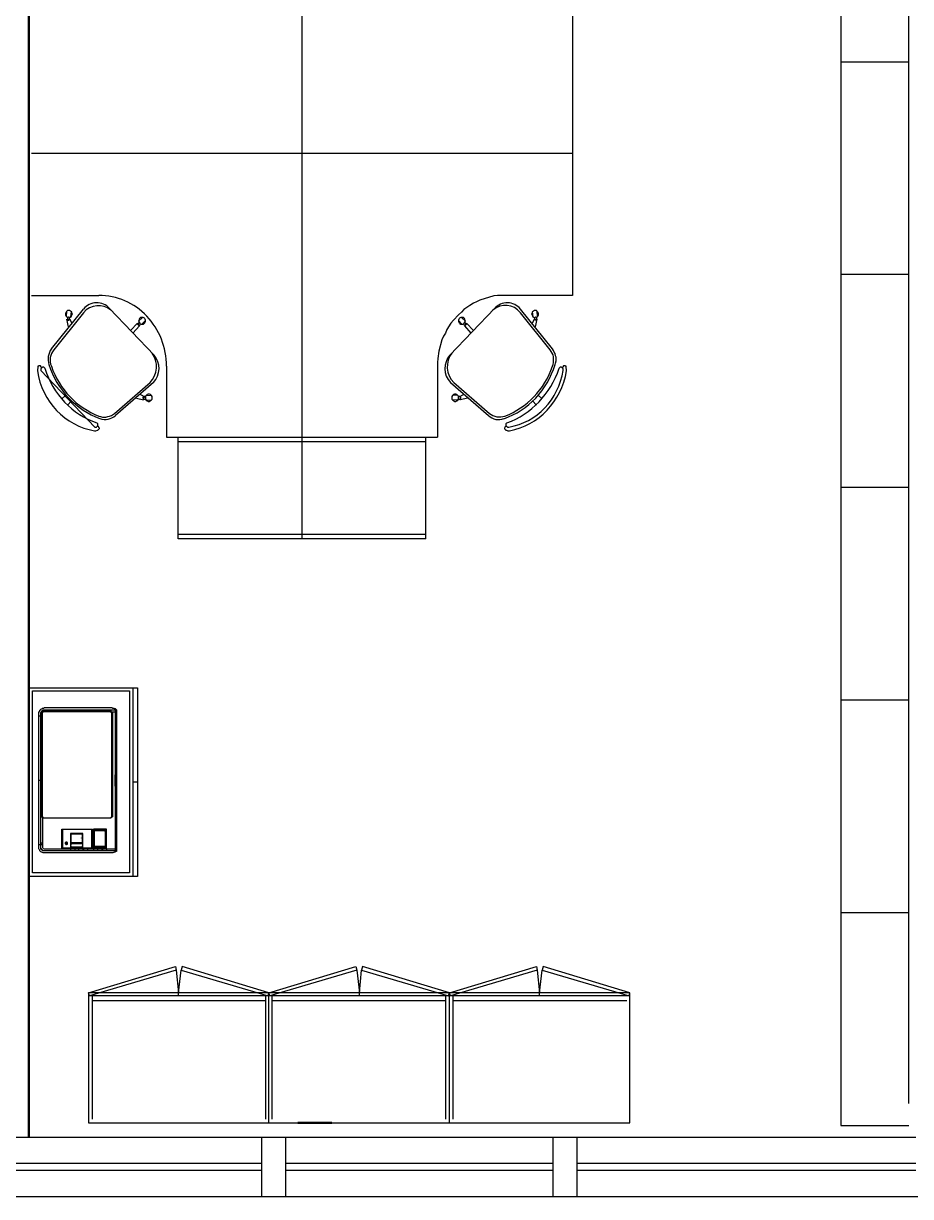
# Model space of a CAD drawing. Header units: millimetres. Extents: x -8 to 5830, y -596 to 3598.
# Drawn here: x 1690.52 to 1694.26, y 2378.348 to 2383.291 of the extents above; entities that cross this region are included whole.
import ezdxf

# ---------------------------------------------------------------- set-up
doc = ezdxf.new("R2010")
doc.units = ezdxf.units.MM
doc.layers.get('0').update_dxf_attribs({"color": 9})

msp = doc.modelspace()

# ---------------------------------------------------------------- linework, layer by layer
at = {"lineweight": 25}
for p, q in [((1694.253, 2378.739), (1694.253, 2393.0867)), ((1693.966, 2385.817), (1693.966, 2378.6474)), ((1691.6929, 2384.3659), (1691.6929, 2381.1193)), ((1692.8347, 2383.3404), (1692.8347, 2382.1448)), ((1694.253, 2383.1273), (1693.966, 2383.1273)), ((1690.5532, 2382.7437), (1692.8347, 2382.7437)), ((1694.253, 2382.2322), (1693.966, 2382.2322)), ((1690.5532, 2382.1448), (1690.8381, 2382.1448)), ((1692.4168, 2382.1116), (1692.4021, 2382.1028)), ((1692.4295, 2382.1182), (1692.4168, 2382.1116)), ((1692.4443, 2382.1249), (1692.4295, 2382.1182)), ((1692.5034, 2382.1425), (1692.4443, 2382.1249)), ((1692.5181, 2382.1448), (1692.5034, 2382.1425)), ((1692.8347, 2382.1448), (1692.5181, 2382.1448)), ((1690.6376, 2381.9193), (1690.7727, 2382.0873)), ((1690.7727, 2382.0718), (1690.6482, 2381.9149)), ((1690.6988, 2382.0718), (1690.6967, 2382.0696)), ((1690.6967, 2382.0696), (1690.6967, 2382.063)), ((1690.6967, 2382.063), (1690.6988, 2382.0586)), ((1690.7009, 2382.0762), (1690.6988, 2382.0718)), ((1690.703, 2382.0785), (1690.7009, 2382.0762)), ((1690.7009, 2382.0564), (1690.703, 2382.0785)), ((1690.7052, 2382.0807), (1690.703, 2382.0785)), ((1690.7157, 2382.0807), (1690.7052, 2382.0807)), ((1690.7178, 2382.0785), (1690.7157, 2382.0807)), ((1690.722, 2382.0762), (1690.7178, 2382.0785)), ((1690.7199, 2382.0541), (1690.722, 2382.0762)), ((1690.7242, 2382.074), (1690.722, 2382.0762)), ((1690.722, 2382.0564), (1690.7242, 2382.0608)), ((1690.7242, 2382.0696), (1690.7242, 2382.074)), ((1690.7263, 2382.0674), (1690.7242, 2382.0696)), ((1690.7242, 2382.063), (1690.7263, 2382.0674)), ((1690.7242, 2382.0608), (1690.7242, 2382.063)), ((1690.8824, 2382.0895), (1691.0703, 2381.8928)), ((1692.5055, 2382.0895), (1692.3176, 2381.8928)), ((1692.3535, 2382.063), (1692.3324, 2382.0409)), ((1692.3662, 2382.074), (1692.3535, 2382.063)), ((1692.3767, 2382.0851), (1692.3662, 2382.074)), ((1692.4021, 2382.1028), (1692.3767, 2382.0851)), ((1692.7503, 2381.9193), (1692.6152, 2382.0873)), ((1692.7398, 2381.9149), (1692.6152, 2382.0718)), ((1692.6638, 2382.0696), (1692.6617, 2382.0674)), ((1692.6617, 2382.0674), (1692.6638, 2382.063)), ((1692.6659, 2382.0762), (1692.6638, 2382.074)), ((1692.6638, 2382.074), (1692.6638, 2382.0696)), ((1692.6638, 2382.063), (1692.6638, 2382.0608)), ((1692.6638, 2382.0608), (1692.6659, 2382.0564)), ((1692.6701, 2382.0785), (1692.6659, 2382.0762)), ((1692.668, 2382.0541), (1692.6659, 2382.0762)), ((1692.6722, 2382.0807), (1692.6701, 2382.0785)), ((1692.6828, 2382.0807), (1692.6722, 2382.0807)), ((1692.687, 2382.0762), (1692.6828, 2382.0807)), ((1692.687, 2382.0564), (1692.6849, 2382.0785)), ((1692.6891, 2382.0718), (1692.687, 2382.0762)), ((1692.6912, 2382.0696), (1692.6891, 2382.0718)), ((1692.6891, 2382.0586), (1692.6912, 2382.063)), ((1692.6912, 2382.063), (1692.6912, 2382.0696)), ((1690.6988, 2382.0586), (1690.703, 2382.0541)), ((1690.703, 2382.0541), (1690.7073, 2382.0519)), ((1690.7094, 2382.0122), (1690.703, 2382.0453)), ((1690.703, 2382.0453), (1690.7052, 2382.0431)), ((1690.703, 2382.0453), (1690.703, 2382.0431)), ((1690.7073, 2382.0519), (1690.7052, 2382.0497)), ((1690.7052, 2382.0497), (1690.7052, 2382.0453)), ((1690.7052, 2382.0453), (1690.7073, 2382.0453)), ((1690.7052, 2382.0431), (1690.7073, 2382.0409)), ((1690.7094, 2382.0541), (1690.7073, 2382.0519)), ((1690.7073, 2382.0453), (1690.7073, 2382.0431)), ((1690.7073, 2382.0431), (1690.7115, 2382.0431)), ((1690.7073, 2382.0409), (1690.7094, 2382.0409)), ((1690.7115, 2382.0519), (1690.7094, 2382.0541)), ((1690.7094, 2382.0409), (1690.7136, 2382.0431)), ((1690.7157, 2382.0519), (1690.7115, 2382.0519)), ((1690.7115, 2382.0431), (1690.7136, 2382.0453)), ((1690.7136, 2382.0453), (1690.7136, 2382.0519)), ((1690.7136, 2382.0431), (1690.7157, 2382.0431)), ((1690.7157, 2382.0519), (1690.7199, 2382.0541)), ((1690.7157, 2382.0453), (1690.7157, 2382.0431)), ((1690.7157, 2382.0431), (1690.7242, 2382.0276)), ((1690.7199, 2382.0541), (1690.722, 2382.0564)), ((1690.9711, 2381.9967), (1691.0006, 2382.0276)), ((1691.0091, 2382.0166), (1690.9816, 2381.9856)), ((1691.0006, 2382.0276), (1691.0006, 2382.0232)), ((1691.0006, 2382.0232), (1691.0049, 2382.0188)), ((1691.0091, 2382.0298), (1691.0028, 2382.0254)), ((1691.0028, 2382.0254), (1691.0028, 2382.0232)), ((1691.0028, 2382.0232), (1691.0049, 2382.021)), ((1691.0049, 2382.0365), (1691.0217, 2382.0519)), ((1691.007, 2382.0409), (1691.0049, 2382.0365)), ((1691.0049, 2382.0365), (1691.007, 2382.032)), ((1691.0049, 2382.0298), (1691.0091, 2382.0298)), ((1691.0049, 2382.021), (1691.0049, 2382.0188)), ((1691.0049, 2382.0188), (1691.0091, 2382.0188)), ((1691.0091, 2382.0475), (1691.007, 2382.0431)), ((1691.007, 2382.0431), (1691.007, 2382.0409)), ((1691.0112, 2382.0276), (1691.007, 2382.032)), ((1691.007, 2382.0188), (1691.0091, 2382.0166)), ((1691.0112, 2382.0497), (1691.0091, 2382.0475)), ((1691.0091, 2382.0188), (1691.0112, 2382.021)), ((1691.0133, 2382.0519), (1691.0112, 2382.0497)), ((1691.0112, 2382.0254), (1691.0112, 2382.0276)), ((1691.0112, 2382.0254), (1691.0154, 2382.0232)), ((1691.0112, 2382.0232), (1691.0133, 2382.0254)), ((1691.0133, 2382.0254), (1691.0112, 2382.0254)), ((1691.0112, 2382.021), (1691.0112, 2382.0232)), ((1691.0239, 2382.0519), (1691.0133, 2382.0519)), ((1691.0154, 2382.0232), (1691.026, 2382.0232)), ((1691.0196, 2382.0232), (1691.0344, 2382.0387)), ((1691.0281, 2382.0497), (1691.0239, 2382.0519)), ((1691.026, 2382.0232), (1691.0302, 2382.0276)), ((1691.0302, 2382.0475), (1691.0281, 2382.0497)), ((1691.0323, 2382.0453), (1691.0302, 2382.0475)), ((1691.0302, 2382.0276), (1691.0323, 2382.032)), ((1691.0344, 2382.0409), (1691.0323, 2382.0453)), ((1691.0323, 2382.032), (1691.0344, 2382.0343)), ((1691.0344, 2382.0343), (1691.0344, 2382.0409)), ((1692.3219, 2382.0276), (1692.305, 2382.0011)), ((1692.3324, 2382.0409), (1692.3219, 2382.0276)), ((1692.3556, 2382.0453), (1692.3535, 2382.0409)), ((1692.3535, 2382.0409), (1692.3535, 2382.0343)), ((1692.3683, 2382.0232), (1692.3535, 2382.0387)), ((1692.3535, 2382.0343), (1692.3556, 2382.032)), ((1692.3577, 2382.0475), (1692.3556, 2382.0453)), ((1692.3556, 2382.032), (1692.3577, 2382.0276)), ((1692.3599, 2382.0497), (1692.3577, 2382.0475)), ((1692.3577, 2382.0276), (1692.3599, 2382.0254)), ((1692.3641, 2382.0519), (1692.3599, 2382.0497)), ((1692.3599, 2382.0254), (1692.362, 2382.0232)), ((1692.362, 2382.0232), (1692.3725, 2382.0232)), ((1692.3746, 2382.0519), (1692.3641, 2382.0519)), ((1692.3831, 2382.0365), (1692.3662, 2382.0519)), ((1692.3725, 2382.0232), (1692.3746, 2382.0254)), ((1692.3788, 2382.0475), (1692.3746, 2382.0519)), ((1692.3767, 2382.0254), (1692.3746, 2382.0254)), ((1692.3746, 2382.0254), (1692.3767, 2382.0232)), ((1692.381, 2382.032), (1692.3767, 2382.0276)), ((1692.3767, 2382.0276), (1692.3767, 2382.0254)), ((1692.3767, 2382.0232), (1692.3767, 2382.021)), ((1692.3767, 2382.021), (1692.3788, 2382.0188)), ((1692.381, 2382.0431), (1692.3788, 2382.0475)), ((1692.3831, 2382.0298), (1692.3788, 2382.0298)), ((1692.381, 2382.0188), (1692.3788, 2382.0166)), ((1692.3788, 2382.0188), (1692.3831, 2382.0188)), ((1692.3788, 2382.0166), (1692.4063, 2381.9856)), ((1692.381, 2382.0409), (1692.381, 2382.0431)), ((1692.3831, 2382.0365), (1692.381, 2382.0409)), ((1692.381, 2382.032), (1692.3831, 2382.0365)), ((1692.3831, 2382.0276), (1692.3831, 2382.0298)), ((1692.3852, 2382.0254), (1692.3831, 2382.0276)), ((1692.3831, 2382.021), (1692.3852, 2382.0232)), ((1692.3873, 2382.0232), (1692.3831, 2382.0188)), ((1692.3831, 2382.0188), (1692.3831, 2382.021)), ((1692.3852, 2382.0232), (1692.3852, 2382.0254)), ((1692.4168, 2381.9967), (1692.3873, 2382.0276)), ((1692.3873, 2382.0276), (1692.3873, 2382.0232)), ((1692.6722, 2382.0431), (1692.6638, 2382.0276)), ((1692.6659, 2382.0564), (1692.668, 2382.0541)), ((1692.668, 2382.0541), (1692.6722, 2382.0519)), ((1692.6722, 2382.0519), (1692.6764, 2382.0519)), ((1692.6743, 2382.0431), (1692.6722, 2382.0431)), ((1692.6743, 2382.0519), (1692.6743, 2382.0497)), ((1692.6743, 2382.0497), (1692.6764, 2382.0431)), ((1692.6786, 2382.0409), (1692.6743, 2382.0431)), ((1692.6786, 2382.0541), (1692.6764, 2382.0519)), ((1692.6764, 2382.0431), (1692.6807, 2382.0431)), ((1692.6807, 2382.0519), (1692.6786, 2382.0541)), ((1692.6786, 2382.0122), (1692.6849, 2382.0453)), ((1692.6807, 2382.0409), (1692.6786, 2382.0409)), ((1692.6807, 2382.0519), (1692.6849, 2382.0541)), ((1692.6828, 2382.0497), (1692.6807, 2382.0519)), ((1692.6807, 2382.0431), (1692.6807, 2382.0453)), ((1692.6807, 2382.0453), (1692.6849, 2382.0453)), ((1692.6828, 2382.0431), (1692.6807, 2382.0409)), ((1692.6828, 2382.0497), (1692.6828, 2382.0431)), ((1692.6849, 2382.0541), (1692.6891, 2382.0586)), ((1692.2902, 2381.9724), (1692.2839, 2381.9569)), ((1692.2986, 2381.9856), (1692.2902, 2381.9724)), ((1692.305, 2382.0011), (1692.2986, 2381.9856)), ((1692.2839, 2381.9569), (1692.2712, 2381.9105)), ((1692.7524, 2381.895), (1692.7398, 2381.9149)), ((1692.7545, 2381.9127), (1692.7503, 2381.9193)), ((1692.7566, 2381.9061), (1692.7545, 2381.9127)), ((1692.267, 2381.8795), (1692.2649, 2381.8619)), ((1692.2712, 2381.9105), (1692.267, 2381.8795)), ((1692.7545, 2381.8862), (1692.7524, 2381.895)), ((1692.7545, 2381.8619), (1692.7545, 2381.8862)), ((1692.7609, 2381.8994), (1692.7566, 2381.9061)), ((1692.763, 2381.8906), (1692.7609, 2381.8994)), ((1692.7651, 2381.884), (1692.763, 2381.8906)), ((1692.763, 2381.8597), (1692.7651, 2381.8685)), ((1692.7651, 2381.8685), (1692.7651, 2381.884)), ((1690.5806, 2381.8398), (1690.5785, 2381.8331)), ((1690.5785, 2381.8331), (1690.5785, 2381.8265)), ((1690.5827, 2381.8464), (1690.5806, 2381.8464)), ((1690.5806, 2381.8464), (1690.5806, 2381.8398)), ((1690.5849, 2381.8486), (1690.5827, 2381.8464)), ((1690.5912, 2381.8486), (1690.5849, 2381.8486)), ((1690.5933, 2381.8464), (1690.5912, 2381.8486)), ((1690.5933, 2381.8442), (1690.5933, 2381.8464)), ((1690.5954, 2381.842), (1690.5933, 2381.8442)), ((1690.5954, 2381.8376), (1690.5933, 2381.8353)), ((1690.5933, 2381.8353), (1690.5933, 2381.8287)), ((1690.5933, 2381.8287), (1690.8212, 2381.59)), ((1690.5954, 2381.8398), (1690.5954, 2381.842)), ((1690.5996, 2381.842), (1690.5954, 2381.8376)), ((1690.606, 2381.842), (1690.5996, 2381.842)), ((1690.6081, 2381.8398), (1690.606, 2381.842)), ((1690.6102, 2381.8376), (1690.6081, 2381.8398)), ((1691.1231, 2381.8464), (1691.1231, 2381.548)), ((1692.2649, 2381.8619), (1692.2649, 2381.548)), ((1692.7503, 2381.8464), (1692.7524, 2381.853)), ((1692.7524, 2381.853), (1692.7545, 2381.8619)), ((1692.7609, 2381.853), (1692.763, 2381.8597)), ((1692.7799, 2381.8398), (1692.7777, 2381.8376)), ((1692.782, 2381.842), (1692.7799, 2381.8398)), ((1692.7883, 2381.842), (1692.782, 2381.842)), ((1692.7946, 2381.8353), (1692.7883, 2381.842)), ((1692.7946, 2381.8442), (1692.7925, 2381.842)), ((1692.7925, 2381.842), (1692.7925, 2381.8398)), ((1692.7967, 2381.8486), (1692.7946, 2381.8464)), ((1692.7946, 2381.8464), (1692.7946, 2381.8442)), ((1692.7946, 2381.8287), (1692.7946, 2381.8353)), ((1692.8031, 2381.8486), (1692.7967, 2381.8486)), ((1692.8052, 2381.8464), (1692.8031, 2381.8486)), ((1692.8073, 2381.8464), (1692.8052, 2381.8464)), ((1692.8073, 2381.8398), (1692.8073, 2381.8464)), ((1692.8094, 2381.8331), (1692.8073, 2381.8398)), ((1692.8094, 2381.8265), (1692.8094, 2381.8331)), ((1690.9036, 2381.6475), (1691.0534, 2381.7779)), ((1691.0682, 2381.7779), (1690.9078, 2381.6386)), ((1692.3198, 2381.7779), (1692.4802, 2381.6386)), ((1692.3345, 2381.7779), (1692.4844, 2381.6475)), ((1690.6988, 2381.7248), (1690.6819, 2381.7094)), ((1691.026, 2381.7204), (1691.0112, 2381.727)), ((1691.0239, 2381.716), (1691.026, 2381.7182)), ((1691.0239, 2381.7116), (1691.0239, 2381.716)), ((1691.026, 2381.7182), (1691.026, 2381.7204)), ((1691.0323, 2381.7182), (1691.026, 2381.7116)), ((1691.026, 2381.7049), (1691.026, 2381.716)), ((1691.0323, 2381.7182), (1691.0281, 2381.7182)), ((1691.0344, 2381.716), (1691.0323, 2381.7182)), ((1691.0407, 2381.727), (1691.0344, 2381.7204)), ((1691.0344, 2381.7204), (1691.0344, 2381.7072)), ((1691.0365, 2381.7226), (1691.0576, 2381.7248)), ((1691.045, 2381.7293), (1691.0407, 2381.727)), ((1691.0513, 2381.7293), (1691.045, 2381.7293)), ((1691.0555, 2381.727), (1691.0513, 2381.7293)), ((1691.0597, 2381.7226), (1691.0555, 2381.727)), ((1691.0618, 2381.7182), (1691.0597, 2381.7226)), ((1691.0618, 2381.7072), (1691.0618, 2381.7182)), ((1692.3282, 2381.7226), (1692.3261, 2381.7182)), ((1692.3261, 2381.7182), (1692.3261, 2381.7072)), ((1692.3303, 2381.7248), (1692.3282, 2381.7226)), ((1692.3324, 2381.727), (1692.3303, 2381.7248)), ((1692.3514, 2381.7226), (1692.3303, 2381.7248)), ((1692.3366, 2381.7293), (1692.3324, 2381.727)), ((1692.343, 2381.7293), (1692.3366, 2381.7293)), ((1692.3472, 2381.727), (1692.343, 2381.7293)), ((1692.3493, 2381.7248), (1692.3472, 2381.727)), ((1692.3514, 2381.7226), (1692.3493, 2381.7248)), ((1692.3535, 2381.7204), (1692.3514, 2381.7226)), ((1692.3535, 2381.7072), (1692.3535, 2381.7204)), ((1692.3556, 2381.7182), (1692.3535, 2381.716)), ((1692.3599, 2381.7182), (1692.3556, 2381.7182)), ((1692.362, 2381.716), (1692.3599, 2381.7182)), ((1692.3767, 2381.727), (1692.362, 2381.7204)), ((1692.3641, 2381.716), (1692.362, 2381.7182)), ((1692.362, 2381.7182), (1692.3641, 2381.7182)), ((1692.362, 2381.7072), (1692.362, 2381.716)), ((1692.3641, 2381.7116), (1692.3641, 2381.716)), ((1692.6891, 2381.7248), (1692.706, 2381.7094)), ((1690.722, 2381.7005), (1690.7052, 2381.6828)), ((1690.9964, 2381.7116), (1691.026, 2381.7049)), ((1691.0239, 2381.7116), (1691.0281, 2381.7072)), ((1691.0281, 2381.7072), (1691.0323, 2381.7072)), ((1691.0323, 2381.7072), (1691.0344, 2381.7094)), ((1691.0344, 2381.7072), (1691.0365, 2381.7027)), ((1691.0365, 2381.7027), (1691.0597, 2381.7049)), ((1691.0365, 2381.7027), (1691.0407, 2381.7005)), ((1691.0407, 2381.7005), (1691.0429, 2381.7005)), ((1691.0429, 2381.7005), (1691.0471, 2381.6983)), ((1691.0471, 2381.6983), (1691.0513, 2381.6983)), ((1691.0513, 2381.6983), (1691.0534, 2381.7005)), ((1691.0534, 2381.7005), (1691.0576, 2381.7027)), ((1691.0576, 2381.7027), (1691.0618, 2381.7072)), ((1692.3261, 2381.7072), (1692.3282, 2381.7049)), ((1692.3514, 2381.7027), (1692.3282, 2381.7049)), ((1692.3282, 2381.7049), (1692.3303, 2381.7027)), ((1692.3303, 2381.7027), (1692.3345, 2381.7005)), ((1692.3345, 2381.7005), (1692.3366, 2381.6983)), ((1692.3366, 2381.6983), (1692.3409, 2381.6983)), ((1692.3409, 2381.6983), (1692.3451, 2381.7005)), ((1692.3451, 2381.7005), (1692.3472, 2381.7005)), ((1692.3472, 2381.7005), (1692.3514, 2381.7027)), ((1692.3514, 2381.7027), (1692.3535, 2381.7072)), ((1692.3535, 2381.7094), (1692.3556, 2381.7072)), ((1692.3556, 2381.7072), (1692.3599, 2381.7072)), ((1692.3599, 2381.7072), (1692.362, 2381.7094)), ((1692.362, 2381.7049), (1692.3599, 2381.7049)), ((1692.3915, 2381.7116), (1692.362, 2381.7049)), ((1692.362, 2381.7094), (1692.3641, 2381.7116)), ((1692.6659, 2381.7005), (1692.6828, 2381.6828)), ((1690.8381, 2381.6364), (1690.8445, 2381.6342)), ((1690.8445, 2381.6342), (1690.8529, 2381.632)), ((1690.8529, 2381.632), (1690.8677, 2381.632)), ((1690.8677, 2381.632), (1690.8761, 2381.6342)), ((1690.8761, 2381.6342), (1690.8824, 2381.6364)), ((1690.8824, 2381.6364), (1690.8909, 2381.6386)), ((1690.8909, 2381.6386), (1690.9036, 2381.6475)), ((1690.8191, 2381.5746), (1690.8255, 2381.5746)), ((1690.8212, 2381.59), (1690.8276, 2381.59)), ((1690.8255, 2381.5746), (1690.8318, 2381.5768)), ((1690.8276, 2381.59), (1690.8297, 2381.5922)), ((1690.8339, 2381.6033), (1690.8297, 2381.6077)), ((1690.836, 2381.5922), (1690.8297, 2381.5922)), ((1690.8318, 2381.5768), (1690.8339, 2381.5768)), ((1690.8339, 2381.5967), (1690.8339, 2381.6033)), ((1690.8339, 2381.5768), (1690.8402, 2381.5834)), ((1690.8381, 2381.59), (1690.836, 2381.5922)), ((1690.8381, 2381.5878), (1690.8381, 2381.59)), ((1690.8402, 2381.5856), (1690.8381, 2381.5878)), ((1690.8402, 2381.5834), (1690.8402, 2381.5856)), ((1692.5498, 2381.5878), (1692.5477, 2381.5856)), ((1692.5477, 2381.5856), (1692.5477, 2381.5834)), ((1692.5477, 2381.5834), (1692.5498, 2381.5812)), ((1692.5519, 2381.5922), (1692.5498, 2381.59)), ((1692.5498, 2381.59), (1692.5498, 2381.5878)), ((1692.5498, 2381.5812), (1692.5519, 2381.579)), ((1692.5582, 2381.5922), (1692.5519, 2381.5922)), ((1692.5519, 2381.579), (1692.554, 2381.5768)), ((1692.5582, 2381.6077), (1692.554, 2381.6033)), ((1692.554, 2381.6033), (1692.554, 2381.5967)), ((1692.554, 2381.5967), (1692.5582, 2381.5922)), ((1692.554, 2381.5768), (1692.5561, 2381.5768)), ((1692.5561, 2381.5768), (1692.5625, 2381.5746)), ((1692.5582, 2381.5922), (1692.5604, 2381.59)), ((1692.5604, 2381.59), (1692.5667, 2381.59)), ((1692.5625, 2381.5746), (1692.5688, 2381.5746)), ((1691.1231, 2381.548), (1692.2649, 2381.548)), ((1691.1716, 2381.1193), (1691.1716, 2381.548)), ((1692.2163, 2381.5281), (1691.1716, 2381.5281)), ((1692.2163, 2381.1193), (1692.2163, 2381.548)), ((1694.253, 2381.3349), (1693.966, 2381.3349)), ((1691.1716, 2381.1392), (1692.2163, 2381.1392)), ((1692.2163, 2381.1193), (1691.1716, 2381.1193)), ((1690.5426, 2379.696), (1690.5426, 2380.4916)), ((1690.5426, 2380.4916), (1691.0006, 2380.4916)), ((1690.5574, 2379.7114), (1690.5574, 2380.4783)), ((1690.5574, 2380.4783), (1690.9669, 2380.4783)), ((1690.9669, 2380.4783), (1690.9669, 2379.7114)), ((1690.9816, 2380.4916), (1690.9816, 2379.696)), ((1691.0006, 2380.4916), (1691.0006, 2379.696)), ((1694.253, 2380.4398), (1693.966, 2380.4398)), ((1690.5849, 2380.3877), (1690.587, 2380.3921)), ((1690.5849, 2379.8131), (1690.5849, 2380.3877)), ((1690.587, 2380.3921), (1690.5891, 2380.3944)), ((1690.5891, 2380.3966), (1690.5912, 2380.3988)), ((1690.5891, 2380.3944), (1690.5891, 2380.3966)), ((1690.5912, 2380.3988), (1690.5933, 2380.401)), ((1690.5933, 2380.401), (1690.5975, 2380.4032)), ((1690.6039, 2380.3988), (1690.5933, 2380.3877)), ((1690.5933, 2380.3855), (1690.5954, 2380.3877)), ((1690.5933, 2379.8131), (1690.5933, 2380.3877)), ((1690.5975, 2380.3944), (1690.5954, 2380.3921)), ((1690.5954, 2380.3877), (1690.5954, 2380.3921)), ((1690.5975, 2380.4032), (1690.5996, 2380.4054)), ((1690.5996, 2380.3944), (1690.5975, 2380.3944)), ((1690.5975, 2380.3877), (1690.5996, 2380.3899)), ((1690.5996, 2380.3877), (1690.5975, 2380.3855)), ((1690.5975, 2380.3877), (1690.6017, 2380.3877)), ((1690.5975, 2380.3877), (1690.5975, 2379.9479)), ((1690.5975, 2380.3855), (1690.5996, 2380.3855)), ((1690.5975, 2380.3833), (1690.5996, 2380.3833)), ((1690.5975, 2380.3811), (1690.5996, 2380.3811)), ((1690.5996, 2380.4054), (1690.606, 2380.4054)), ((1690.912, 2380.3966), (1690.5996, 2380.3966)), ((1690.5996, 2380.3966), (1690.5996, 2380.3944)), ((1690.5996, 2380.3899), (1690.6039, 2380.3944)), ((1690.6017, 2380.3899), (1690.5996, 2380.3877)), ((1690.5996, 2380.3899), (1690.6039, 2380.3899)), ((1690.5996, 2379.9479), (1690.5996, 2380.3877)), ((1690.6017, 2380.3899), (1690.6039, 2380.3921)), ((1690.6017, 2380.3877), (1690.6017, 2380.3899)), ((1690.6039, 2380.3988), (1690.912, 2380.3988)), ((1690.6039, 2380.3944), (1690.8888, 2380.3944)), ((1690.6039, 2380.3944), (1690.6039, 2380.3899)), ((1690.6039, 2380.3899), (1690.6081, 2380.3944)), ((1690.606, 2380.4054), (1690.6081, 2380.4076)), ((1690.606, 2380.3944), (1690.606, 2380.3921)), ((1690.606, 2380.3921), (1690.8867, 2380.3921)), ((1690.6081, 2380.4076), (1690.893, 2380.4076)), ((1690.6081, 2380.3944), (1690.6081, 2380.3921)), ((1690.8824, 2380.3921), (1690.8824, 2380.3944)), ((1690.8867, 2380.3921), (1690.8867, 2380.3899)), ((1690.8867, 2380.3899), (1690.9078, 2380.3899)), ((1690.8888, 2380.3944), (1690.8888, 2380.3921)), ((1690.8888, 2380.3921), (1690.8909, 2380.3921)), ((1690.8888, 2380.3877), (1690.8909, 2380.3899)), ((1690.8909, 2380.3921), (1690.8909, 2380.3899)), ((1690.8909, 2380.3855), (1690.8909, 2380.3877)), ((1690.8909, 2380.3833), (1690.8951, 2380.3877)), ((1690.893, 2380.4054), (1690.8951, 2380.4076)), ((1690.893, 2380.3899), (1690.893, 2380.3877)), ((1690.893, 2379.9501), (1690.893, 2380.3833)), ((1690.893, 2380.3811), (1690.8951, 2380.3811)), ((1690.8951, 2380.4054), (1690.9014, 2380.4054)), ((1690.8951, 2380.3855), (1690.8951, 2379.9479)), ((1690.9014, 2380.4032), (1690.9036, 2380.4054)), ((1690.9078, 2380.4032), (1690.9036, 2380.4032)), ((1690.9078, 2380.401), (1690.9078, 2380.4032)), ((1690.9099, 2380.401), (1690.9078, 2380.401)), ((1690.9078, 2380.3944), (1690.9099, 2380.3944)), ((1690.9078, 2379.8087), (1690.9078, 2380.3944)), ((1690.9099, 2380.3988), (1690.912, 2380.401)), ((1690.9099, 2380.3944), (1690.9099, 2380.3966)), ((1690.912, 2380.3988), (1690.912, 2379.802)), ((1690.5996, 2380.3723), (1690.5849, 2380.3723)), ((1690.5933, 2380.3612), (1690.5954, 2380.3634)), ((1690.5954, 2380.3656), (1690.5975, 2380.3678)), ((1690.5975, 2380.37), (1690.5996, 2380.37)), ((1690.912, 2380.2684), (1690.9057, 2380.2684)), ((1690.9057, 2380.2595), (1690.9078, 2380.2595)), ((1690.9057, 2380.2573), (1690.9078, 2380.2573)), ((1690.9057, 2380.2485), (1690.9078, 2380.2485)), ((1690.912, 2380.2706), (1690.9078, 2380.2706)), ((1690.5996, 2380.1004), (1690.5849, 2380.1004)), ((1690.9057, 2380.1247), (1690.9057, 2380.0761)), ((1690.912, 2380.1004), (1690.9057, 2380.1004)), ((1691.0006, 2380.0938), (1690.9816, 2380.0938)), ((1690.5975, 2379.9921), (1690.5996, 2379.9921)), ((1690.5975, 2379.9545), (1690.5996, 2379.9545)), ((1690.5975, 2379.9457), (1690.5996, 2379.9479)), ((1690.5996, 2379.9479), (1690.6017, 2379.9479)), ((1690.6017, 2379.9457), (1690.5996, 2379.9435)), ((1690.6017, 2379.9479), (1690.6017, 2379.9457)), ((1690.6017, 2379.9457), (1690.6039, 2379.9457)), ((1690.6017, 2379.8175), (1690.6017, 2379.9435)), ((1690.6017, 2379.9435), (1690.6039, 2379.9435)), ((1690.6039, 2379.9435), (1690.606, 2379.9457)), ((1690.6039, 2379.9413), (1690.6039, 2379.9435)), ((1690.8888, 2379.9413), (1690.6039, 2379.9413)), ((1690.606, 2379.9435), (1690.8867, 2379.9435)), ((1690.6081, 2379.9413), (1690.6081, 2379.9435)), ((1690.8824, 2379.9413), (1690.8824, 2379.9435)), ((1690.8867, 2379.9435), (1690.8888, 2379.9457)), ((1690.8888, 2379.9457), (1690.893, 2379.9457)), ((1690.8909, 2379.9435), (1690.8888, 2379.9435)), ((1690.8888, 2379.9435), (1690.8888, 2379.9413)), ((1690.8909, 2379.9501), (1690.893, 2379.9501)), ((1690.8909, 2379.9501), (1690.8909, 2379.9435)), ((1690.893, 2379.9545), (1690.8951, 2379.9545)), ((1690.8951, 2379.9479), (1690.893, 2379.9479)), ((1690.893, 2379.9479), (1690.893, 2379.9457)), ((1690.9057, 2379.9545), (1690.9078, 2379.9545)), ((1690.9057, 2379.9457), (1690.9078, 2379.9457)), ((1690.9057, 2379.9435), (1690.9078, 2379.9435)), ((1690.912, 2379.9347), (1690.9057, 2379.9347)), ((1690.6819, 2379.8153), (1690.6819, 2379.8949)), ((1690.6819, 2379.8949), (1690.8107, 2379.8949)), ((1690.6841, 2379.8949), (1690.6841, 2379.8175)), ((1690.8086, 2379.8175), (1690.8086, 2379.8949)), ((1690.8107, 2379.8153), (1690.8107, 2379.8949)), ((1690.8149, 2379.8153), (1690.8149, 2379.8949)), ((1690.8698, 2379.8949), (1690.8149, 2379.8949)), ((1690.817, 2379.8153), (1690.817, 2379.8949)), ((1690.8656, 2379.8927), (1690.817, 2379.8927)), ((1690.8191, 2379.8241), (1690.8191, 2379.8882)), ((1690.8191, 2379.8882), (1690.8212, 2379.8882)), ((1690.8212, 2379.8882), (1690.8212, 2379.8905)), ((1690.8212, 2379.8905), (1690.8635, 2379.8905)), ((1690.8635, 2379.8905), (1690.8635, 2379.886)), ((1690.8635, 2379.886), (1690.8656, 2379.886)), ((1690.8656, 2379.8153), (1690.8656, 2379.8927)), ((1690.8677, 2379.8175), (1690.8677, 2379.8949)), ((1690.8698, 2379.8153), (1690.8698, 2379.8949)), ((1690.9057, 2379.9015), (1690.9078, 2379.9015)), ((1690.9057, 2379.886), (1690.9078, 2379.886)), ((1690.9078, 2379.9302), (1690.9099, 2379.9324)), ((1690.9099, 2379.9302), (1690.912, 2379.9324)), ((1690.5933, 2379.8374), (1690.5954, 2379.8418)), ((1690.5954, 2379.8352), (1690.5975, 2379.8374)), ((1690.6967, 2379.8374), (1690.6946, 2379.8352)), ((1690.6946, 2379.8374), (1690.7009, 2379.8374)), ((1690.6967, 2379.8396), (1690.6988, 2379.8418)), ((1690.6967, 2379.8396), (1690.6967, 2379.833)), ((1690.6988, 2379.8418), (1690.703, 2379.8418)), ((1690.6988, 2379.8374), (1690.6988, 2379.8396)), ((1690.6988, 2379.8396), (1690.7052, 2379.8396)), ((1690.703, 2379.8396), (1690.7009, 2379.8374)), ((1690.7009, 2379.833), (1690.7009, 2379.8374)), ((1690.703, 2379.8418), (1690.703, 2379.833)), ((1690.7052, 2379.833), (1690.7052, 2379.8396)), ((1690.7706, 2379.8772), (1690.7178, 2379.8772)), ((1690.7178, 2379.8772), (1690.7178, 2379.8153)), ((1690.7685, 2379.875), (1690.7199, 2379.875)), ((1690.7199, 2379.875), (1690.7199, 2379.8396)), ((1690.7199, 2379.8396), (1690.7685, 2379.8396)), ((1690.7643, 2379.8573), (1690.7643, 2379.8595)), ((1690.7685, 2379.8396), (1690.7685, 2379.875)), ((1690.7706, 2379.8153), (1690.7706, 2379.8772)), ((1690.9057, 2379.8816), (1690.9078, 2379.8816)), ((1690.9078, 2379.8661), (1690.9057, 2379.8661)), ((1690.9057, 2379.8639), (1690.9078, 2379.8639)), ((1690.9057, 2379.8617), (1690.9078, 2379.8617)), ((1690.9057, 2379.8529), (1690.9078, 2379.8529)), ((1690.9078, 2379.8462), (1690.9057, 2379.8462)), ((1690.5849, 2379.8308), (1690.6017, 2379.8308)), ((1690.5849, 2379.8109), (1690.587, 2379.8131)), ((1690.587, 2379.8087), (1690.5891, 2379.8109)), ((1690.5891, 2379.8043), (1690.5891, 2379.8087)), ((1690.5891, 2379.802), (1690.5912, 2379.8043)), ((1690.5912, 2379.7998), (1690.5933, 2379.802)), ((1690.5954, 2379.8153), (1690.5933, 2379.8131)), ((1690.5933, 2379.8109), (1690.5954, 2379.8131)), ((1690.5933, 2379.7998), (1690.5975, 2379.7998)), ((1690.5954, 2379.8109), (1690.5975, 2379.8131)), ((1690.5975, 2379.8109), (1690.5954, 2379.8087)), ((1690.5975, 2379.8308), (1690.5996, 2379.833)), ((1690.5975, 2379.8087), (1690.5975, 2379.8109)), ((1690.5975, 2379.8065), (1690.5996, 2379.8087)), ((1690.5996, 2379.8087), (1690.5975, 2379.8087)), ((1690.5975, 2379.7976), (1690.5996, 2379.7998)), ((1690.5996, 2379.8065), (1690.6017, 2379.8087)), ((1690.5996, 2379.8043), (1690.6017, 2379.8065)), ((1690.5996, 2379.7954), (1690.6017, 2379.7976)), ((1690.6017, 2379.8153), (1690.6039, 2379.8175)), ((1690.6017, 2379.8043), (1690.6039, 2379.8065)), ((1690.912, 2379.8043), (1690.6017, 2379.8043)), ((1690.8972, 2379.7954), (1690.6017, 2379.7954)), ((1690.6039, 2379.8131), (1690.606, 2379.8153)), ((1690.606, 2379.8131), (1690.9078, 2379.8131)), ((1690.6819, 2379.8153), (1690.6841, 2379.8175)), ((1690.8107, 2379.8153), (1690.6819, 2379.8153)), ((1690.6841, 2379.8175), (1690.8086, 2379.8175)), ((1690.703, 2379.8352), (1690.6967, 2379.8352)), ((1690.6967, 2379.833), (1690.7052, 2379.833)), ((1690.6988, 2379.8352), (1690.6988, 2379.8308)), ((1690.7009, 2379.8352), (1690.6988, 2379.833)), ((1690.6988, 2379.8308), (1690.7009, 2379.8308)), ((1690.7009, 2379.8308), (1690.703, 2379.833)), ((1690.7178, 2379.8131), (1690.7178, 2379.8043)), ((1690.7199, 2379.8219), (1690.7199, 2379.833)), ((1690.7199, 2379.833), (1690.722, 2379.833)), ((1690.722, 2379.8219), (1690.7199, 2379.8219)), ((1690.722, 2379.833), (1690.722, 2379.8352)), ((1690.722, 2379.8352), (1690.7685, 2379.8352)), ((1690.722, 2379.8197), (1690.722, 2379.8219)), ((1690.7664, 2379.8197), (1690.722, 2379.8197)), ((1690.7263, 2379.8175), (1690.7263, 2379.8153)), ((1690.7368, 2379.8131), (1690.7368, 2379.8043)), ((1690.7453, 2379.8153), (1690.7453, 2379.8175)), ((1690.7537, 2379.8043), (1690.7537, 2379.8131)), ((1690.7621, 2379.8153), (1690.7621, 2379.8175)), ((1690.7685, 2379.8219), (1690.7664, 2379.8219)), ((1690.7664, 2379.8219), (1690.7664, 2379.8197)), ((1690.7685, 2379.8352), (1690.7685, 2379.8219)), ((1690.7706, 2379.8131), (1690.7706, 2379.8043)), ((1690.7727, 2379.8131), (1690.7727, 2379.8043)), ((1690.7896, 2379.8131), (1690.7896, 2379.8043)), ((1690.8086, 2379.8264), (1690.8107, 2379.8264)), ((1690.8086, 2379.8219), (1690.8107, 2379.8219)), ((1690.8086, 2379.8153), (1690.8107, 2379.8175)), ((1690.817, 2379.8175), (1690.8149, 2379.8153)), ((1690.8149, 2379.8153), (1690.8698, 2379.8153)), ((1690.8149, 2379.8131), (1690.8149, 2379.8043)), ((1690.817, 2379.8197), (1690.8656, 2379.8197)), ((1690.8677, 2379.8175), (1690.817, 2379.8175)), ((1690.8212, 2379.8241), (1690.8191, 2379.8241)), ((1690.8212, 2379.8219), (1690.8212, 2379.8241)), ((1690.8635, 2379.8219), (1690.8212, 2379.8219)), ((1690.8234, 2379.8175), (1690.8234, 2379.8153)), ((1690.8339, 2379.8043), (1690.8339, 2379.8131)), ((1690.8423, 2379.8153), (1690.8423, 2379.8175)), ((1690.8508, 2379.8131), (1690.8508, 2379.8043)), ((1690.8529, 2379.8131), (1690.8529, 2379.8043)), ((1690.8592, 2379.8175), (1690.8592, 2379.8153)), ((1690.8613, 2379.8153), (1690.8613, 2379.8175)), ((1690.8656, 2379.8241), (1690.8635, 2379.8241)), ((1690.8635, 2379.8241), (1690.8635, 2379.8219)), ((1690.8677, 2379.8153), (1690.8698, 2379.8175)), ((1690.8698, 2379.8131), (1690.8698, 2379.8043)), ((1690.8993, 2379.7976), (1690.8972, 2379.7954)), ((1690.9036, 2379.7976), (1690.8993, 2379.7976)), ((1690.9057, 2379.7998), (1690.9036, 2379.7976)), ((1690.9078, 2379.7998), (1690.9057, 2379.7998)), ((1690.9078, 2379.8065), (1690.9099, 2379.8087)), ((1690.9099, 2379.802), (1690.9078, 2379.7998)), ((1690.9099, 2379.8043), (1690.912, 2379.8065)), ((1690.912, 2379.802), (1690.9099, 2379.802)), ((1691.0006, 2379.696), (1690.5426, 2379.696)), ((1690.9669, 2379.7114), (1690.5574, 2379.7114)), ((1694.253, 2379.5425), (1693.966, 2379.5425)), ((1690.7941, 2379.206), (1691.1613, 2379.3165)), ((1691.1635, 2379.301), (1690.7983, 2379.1927)), ((1691.1613, 2379.3165), (1691.1635, 2379.301)), ((1691.1635, 2379.301), (1691.174, 2379.206)), ((1691.174, 2379.206), (1691.1846, 2379.301)), ((1691.1888, 2379.3165), (1691.1846, 2379.301)), ((1691.1846, 2379.301), (1691.5518, 2379.1927)), ((1691.5539, 2379.206), (1691.1888, 2379.3165)), ((1691.5539, 2379.206), (1691.9211, 2379.3165)), ((1691.9254, 2379.301), (1691.5581, 2379.1927)), ((1691.9211, 2379.3165), (1691.9254, 2379.301)), ((1691.9254, 2379.301), (1691.9359, 2379.206)), ((1691.9359, 2379.206), (1691.9444, 2379.301)), ((1691.9486, 2379.3165), (1691.9444, 2379.301)), ((1691.9444, 2379.301), (1692.3116, 2379.1927)), ((1692.3158, 2379.206), (1691.9486, 2379.3165)), ((1692.3158, 2379.206), (1692.6831, 2379.3165)), ((1692.6852, 2379.301), (1692.32, 2379.1927)), ((1692.6831, 2379.3165), (1692.6852, 2379.301)), ((1692.6852, 2379.301), (1692.6957, 2379.206)), ((1692.6957, 2379.206), (1692.7063, 2379.301)), ((1692.7105, 2379.3165), (1692.7063, 2379.301)), ((1692.7063, 2379.301), (1693.0735, 2379.1927)), ((1693.0756, 2379.206), (1692.7105, 2379.3165)), ((1690.7983, 2379.1927), (1690.7941, 2379.206)), ((1693.0756, 2379.206), (1690.7941, 2379.206)), ((1690.7941, 2379.206), (1690.7941, 2378.6579)), ((1691.174, 2379.1927), (1691.174, 2379.206)), ((1691.5518, 2379.1927), (1691.5539, 2379.206)), ((1691.5581, 2379.1927), (1691.5539, 2379.206)), ((1691.5539, 2378.6579), (1691.5539, 2379.206)), ((1691.9359, 2379.1927), (1691.9359, 2379.206)), ((1692.3116, 2379.1927), (1692.3158, 2379.206)), ((1692.32, 2379.1927), (1692.3158, 2379.206)), ((1692.3158, 2378.6579), (1692.3158, 2379.206)), ((1692.6957, 2379.1927), (1692.6957, 2379.206)), ((1693.0735, 2379.1927), (1693.0756, 2379.206)), ((1693.0756, 2378.6579), (1693.0756, 2379.206)), ((1693.0756, 2379.1927), (1690.7941, 2379.1927)), ((1690.8089, 2379.1927), (1690.8089, 2378.6733)), ((1691.5412, 2379.1728), (1690.8089, 2379.1728)), ((1691.5412, 2378.6733), (1691.5412, 2379.1927)), ((1691.5687, 2378.6733), (1691.5687, 2379.1927)), ((1692.3011, 2379.1728), (1691.5687, 2379.1728)), ((1692.3011, 2378.6733), (1692.3011, 2379.1927)), ((1692.3306, 2379.1927), (1692.3306, 2378.6733)), ((1693.063, 2379.1728), (1692.3306, 2379.1728)), ((1690.7941, 2378.6579), (1693.0756, 2378.6579)), ((1693.966, 2378.6474), (1694.253, 2378.6474))]:
    msp.add_line(p, q, dxfattribs=at)
at = {"lineweight": 50}
for p, q in [((1690.5426, 2378.5975), (1690.5426, 2384.6378)), ((1691.8198, 2378.6579), (1691.6763, 2378.6579))]:
    msp.add_line(p, q, dxfattribs=at)
at = {"lineweight": 20}
msp.add_line((1694.2826, 2378.5975), (1664.7935, 2378.5975), dxfattribs=at)
for p, q in [((1677.7326, 2378.5975), (1694.2826, 2378.5975)), ((1690.3951, 2378.4875), (1691.5243, 2378.4875)), ((1691.5243, 2378.4575), (1690.3951, 2378.4575)), ((1691.6243, 2378.4875), (1692.7534, 2378.4875)), ((1692.7534, 2378.4575), (1691.6243, 2378.4575)), ((1692.8534, 2378.4875), (1694.2826, 2378.4875)), ((1694.2826, 2378.4575), (1692.8534, 2378.4575)), ((1664.1826, 2378.3475), (1713.0326, 2378.3475))]:
    msp.add_line(p, q)
for points in [[(1691.5243, 2378.3475), (1691.5243, 2378.5975)], [(1691.6243, 2378.5975), (1691.6243, 2378.3475)], [(1692.7534, 2378.3475), (1692.7534, 2378.5975)], [(1692.8534, 2378.5975), (1692.8534, 2378.3475)]]:
    msp.add_lwpolyline(points)
at = {"lineweight": 25}
for centre, major_axis, start_param, end_param in [((1690.8285, 2382.0367), (0, 0.0773), -0.818753, 0.85721), ((1690.8365, 2382.0108), (0, 0.0905), -0.649462, 0.830782), ((1690.8387, 2381.8469), (0, 0.2978), 4.710534, 6.285041), ((1692.5519, 2382.0163), (0, 0.0865), -0.873664, 0.692344), ((1692.5594, 2382.0363), (0, 0.0776), -0.853882, 0.815426), ((1690.6915, 2381.8758), (0, 0.0713), 0.914484, 1.896811), ((1690.6902, 2381.8727), (0, 0.061), 0.806285, 2.015482), ((1690.9933, 2381.8446), (0, 0.0917), 3.897912, 5.384251), ((1691.0125, 2381.8365), (0, 0.0826), 3.924036, 5.462285), ((1692.375, 2381.8365), (0, 0.0823), 0.817239, 2.362811), ((1692.3922, 2381.8444), (0, 0.0899), 0.88003, 2.404178), ((1690.8643, 2381.8738), (0, 0.3029), 1.727501, 2.984888), ((1690.9345, 2381.9473), (0, 0.3569), 1.883382, 2.829007), ((1690.9589, 2381.9717), (0, 0.3671), 1.899834, 2.802799), ((1690.9526, 2381.9663), (0, 0.351), 1.919478, 2.792911), ((1692.4397, 2381.9606), (0, 0.3531), 3.460957, 4.40278), ((1692.4353, 2381.9663), (0, 0.351), 3.490274, 4.363708), ((1692.4437, 2381.9575), (0, 0.3698), 3.472004, 4.381977), ((1692.5237, 2381.8738), (0, 0.2873), 3.299063, 4.554919), ((1692.5181, 2381.8795), (0, 0.3096), 3.313783, 4.540198), ((1690.8629, 2381.698), (0, 0.0757), 2.853799, 3.811756), ((1692.5232, 2381.688), (0, 0.0668), 2.400968, 3.499848), ((1692.527, 2381.7065), (0, 0.074), 2.493773, 3.469586)]:
    msp.add_ellipse(centre, major_axis=major_axis, ratio=0.954968, start_param=start_param, end_param=end_param, dxfattribs=at)

doc.saveas('drawing.dxf')
